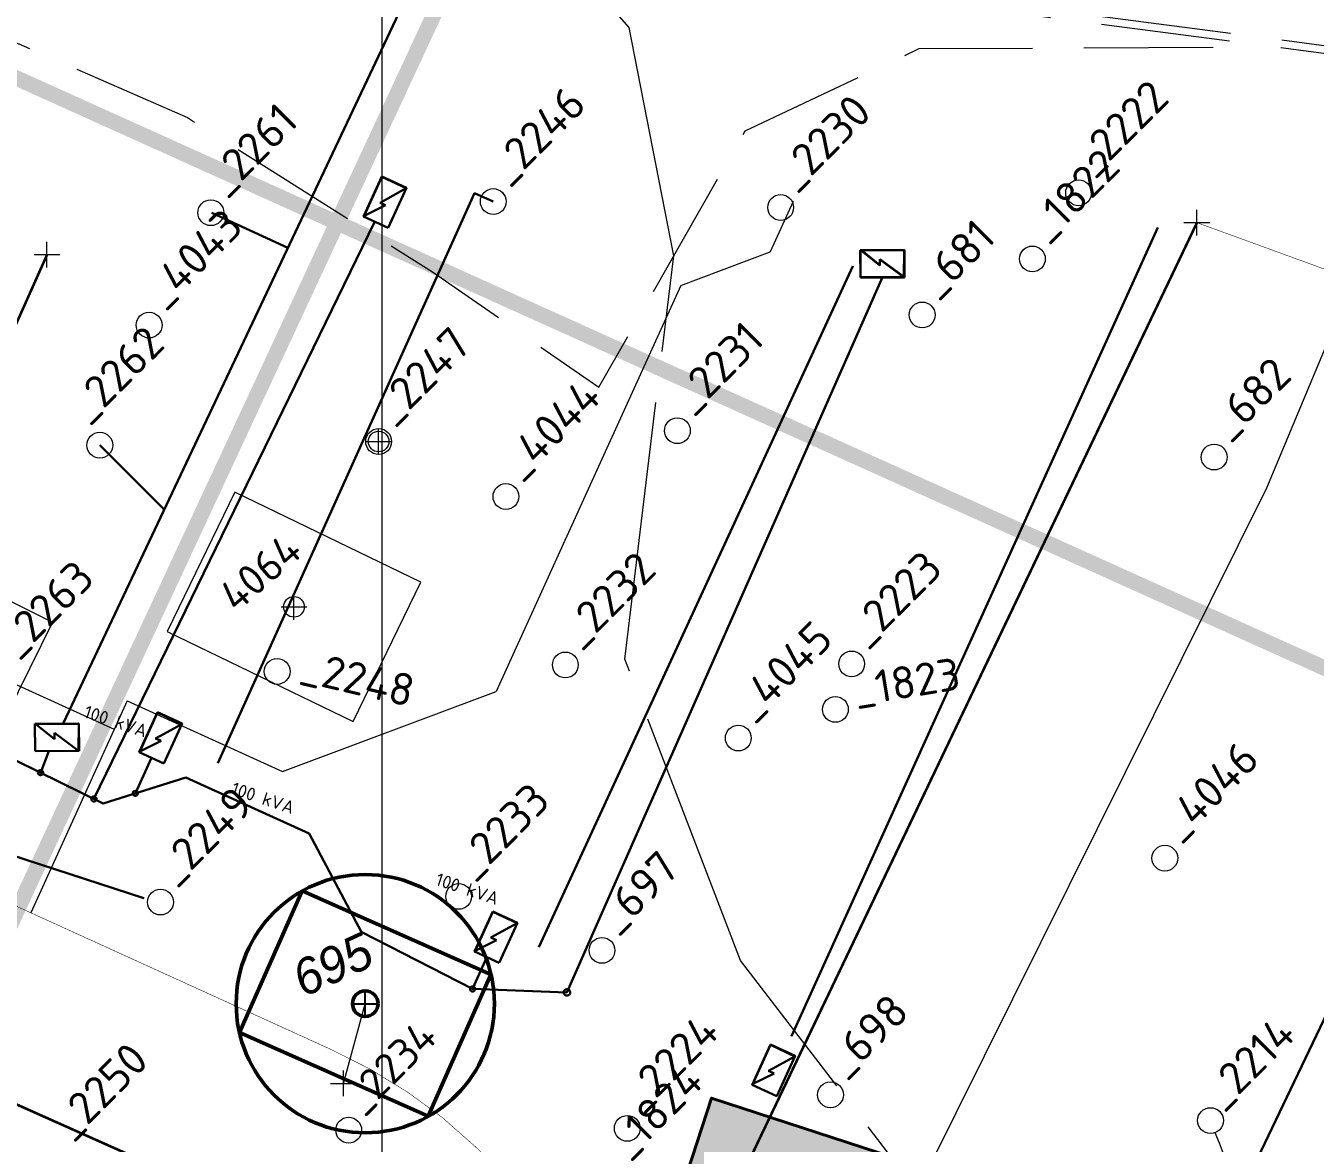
# Model space of a CAD drawing. Header units: millimetres. Extents: x 519 to 9564855, y -810 to 5021775.
# Drawn here: x 9526862.1 to 9527361.5, y 5001444.7 to 5001877.3 of the extents above; entities that cross this region are included whole.
import ezdxf
from ezdxf.enums import TextEntityAlignment as Align

# ---------------------------------------------------------------- set-up
doc = ezdxf.new("R2010")
doc.units = ezdxf.units.MM
doc.header["$LTSCALE"] = 2
doc.header["$MEASUREMENT"] = 0
doc.header["$PDMODE"] = 2
doc.header["$PDSIZE"] = 5
for name, pattern in [('92051501$0$GROUND1', [60, 50, -10]), ('92051501$0$GROUND2', [35, 25, -10]), ('ACAD_ISO04W100', [30, 24, -3, 0, -3])]:
    doc.linetypes.add(name, pattern=pattern)
for name, color, linetype in [('Existing roads', 41, 'Continuous'), ('GRID_PULKOVO', 7, 'Continuous'), ('OLD WELLS(dr.bfr2000)', 24, 'Continuous'), ('ROAD_FIELD', 255, '92051501$0$GROUND2'), ('ТХ_выкидные линии', 24, 'Continuous')]:
    doc.layers.add(name, color=color, linetype=linetype)
for name, color, linetype, lineweight in [('severniy kollektor', 3, 'ACAD_ISO04W100', 30), ('WELLS(drilled after 2000y)', 6, 'Continuous', 40), ('Новый водовод', 5, 'g_122_vpr', 30), ('Скважины на 2023 год', 201, 'Continuous', 20), ('Скважины на 2023 год (доп.)', 201, 'Continuous', 20), ('Скважины на 2024 год-125', 10, 'Continuous', 40), ('Скважины на 2026 доп.', 222, 'Continuous', 50), ('Электро', 1, 'Continuous', 30), ('Электроснаб', 1, 'Continuous', 18), ('Электроснабжене', 1, 'Continuous', 18)]:
    doc.layers.add(name, color=color, linetype=linetype, lineweight=lineweight)
doc.styles.add('92051501$0$STANDARD', font='simplex.shx')
doc.styles.add('Elect', font='isocpeur.ttf')
doc.styles.add('Line_GUGK', font='')
doc.styles.get("Standard").update_dxf_attribs({"font": 'isocpeur.ttf', "width": 0.5})
doc.styles.get('Line_GUGK').set_extended_font_data('Bm431', italic=True)
doc.linetypes.add('g_122_vpr', pattern='A,2,-2,3,-0.6,["Впр",Line_GUGK,S=2,R=0,X=0,Y=-1],-6.4,3,-2,8,-2,8,-2,6', length=45)
doc.linetypes.add('WTR_LINE', pattern='A,0.5,-0.2,["W",92051501$0$STANDARD,S=0.1,R=0,X=-0.1,Y=-0.05],-0.05', length=0.75)

msp = doc.modelspace()

# ---------------------------------------------------------------- hatches: boundary and pattern name
at = {"layer": 'Скважины на 2024 год-125', "linetype": 'ByBlock', "lineweight": 0, "true_color": 0xadddf7}
h = msp.add_hatch(color=141, dxfattribs=at)
h.dxf.hatch_style = 1
h.paths.add_polyline_path([(9527109.18723, 5001405.02898), (9527185.27175, 5001380.30762), (9527203.81277, 5001437.37102), (9527127.72825, 5001462.09238)])

# ---------------------------------------------------------------- linework, layer by layer
at = {"layer": 'Existing roads', "linetype": 'ByBlock', "lineweight": 0, "ltscale": 5, "const_width": 6}
for points in [[(9527687.54651, 5001483.2517), (9525951.42747, 5002265.95226)], [(9526829.79759, 5001472.51339), (9527033.2902, 5001909.609)]]:
    msp.add_lwpolyline(points, dxfattribs=at)
at = {"layer": 'GRID_PULKOVO', "lineweight": 0}
msp.add_line((9527000, 5011000), (9527000, 4992000), dxfattribs=at)
at = {"layer": 'OLD WELLS(dr.bfr2000)', "lineweight": 0}
for centre in [(9527043.2, 5001809.2), (9527269.9, 5001812.6), (9526933.8, 5001804.9), (9527154.5, 5001806.9), (9527252, 5001787), (9527209.3, 5001765.3), (9526909.9, 5001761.4), (9527114.5, 5001720.5), (9526890.8, 5001714.9), (9526998.8, 5001716.3), (9527322.4, 5001710.3), (9527048.1, 5001695), (9527071.1, 5001629.8), (9527182, 5001630.2), (9526959.5, 5001627.3), (9527175.7, 5001612.6), (9527138.1, 5001601.5), (9527303.3, 5001555), (9527029.8, 5001540.2), (9526914.3, 5001538), (9527085.3, 5001519.3), (9527173.8, 5001463.4), (9526987.2, 5001449.7), (9527095.1, 5001450.4), (9527321, 5001453.4)]:
    msp.add_circle(centre, 5, dxfattribs=at)
at = {"layer": 'ROAD_FIELD', "linetype": '92051501$0$GROUND1', "lineweight": 0}
msp.add_lwpolyline([(9527424.237, 5001104.455), (9527249.28872, 5001226.16021), (9527249.28872, 5001371.5888), (9527138.94844, 5001515.4192), (9527094.17272, 5001632.08172), (9527113.09968, 5001788.16059), (9527095.77181, 5001876.59342), (9527074.98305, 5001900.5652), (9526601.54333, 5002449.14721), (9526451.137, 5002697.655), (9526164.32704, 5003193.12773), (9525728.52141, 5003974.00872), (9525431.44703, 5004554.50834), (9525295.237, 5004746.255), (9525023.437, 5005119.555), (9524864.03888, 5005487.19574), (9524794.18876, 5005640.1035), (9524670.037, 5005965.355), (9524572.64609, 5006149.74449)], dxfattribs=at)
at = {"layer": 'ROAD_FIELD', "lineweight": 0, "flags": 128}
for points in [[(9528790.32184, 5001728.35147), (9528600.737, 5001749.955), (9528183.137, 5001809.755), (9527543.137, 5001845.655), (9527394.537, 5001865.655), (9527044.837, 5001911.355), (9526819.737, 5001936.155), (9526769.037, 5001947.355), (9526224.937, 5002094.555), (9525954.037, 5002152.055), (9525610.137, 5001988.455), (9525416.937, 5001825.755)], [(9528789.98523, 5001725.37041), (9528600.35446, 5001746.97918), (9528182.83981, 5001806.76696), (9527542.85248, 5001842.66625), (9527394.14254, 5001862.68104), (9527044.47832, 5001908.37637), (9526819.24776, 5001933.19075), (9526768.32132, 5001944.44077), (9526224.23329, 5002091.63753), (9525954.40813, 5002148.90939), (9525611.77425, 5001985.91171), (9525419.51482, 5001824.00379)], [(9526381.002, 5001806.63), (9526416.04225, 5001871.37385), (9526502.55111, 5001885.43137), (9526554.59705, 5001915.65502), (9526622.8194, 5001918.46652), (9526760.67089, 5001913.54637), (9526924.70756, 5001841.69842), (9527019.65623, 5001781.95402), (9527084.115, 5001737.329), (9527140.734, 5001836.624), (9527208.14697, 5001868.40773), (9527338.26177, 5001869.11057)]]:
    msp.add_lwpolyline(points, dxfattribs=at)
at = {"layer": 'severniy kollektor', "linetype": 'Continuous', "lineweight": 0, "elevation": 0.7029}
msp.add_lwpolyline([(9529919.36205, 5001820.54375), (9529876.486, 5001799.7519), (9529594.8074, 5001892.6807), (9529447.9213, 5001939.7612), (9529214.9543, 5002015.1278), (9529044.1618, 5002068.0952), (9527687.03665, 5002521.75383), (9527342.6533, 5001698.193), (9527189.4969, 5001390.269), (9527167.3095, 5001354.24132)], dxfattribs=at)
at = {"layer": 'WELLS(drilled after 2000y)', "linetype": 'ByBlock', "lineweight": 0, "ltscale": 200, "const_width": 0.2}
for points in [[(9526864.05326, 5001533.87016), (9526901.38758, 5001615.89927), (9526961.53033, 5001588.5262), (9527044.26709, 5001619.50639), (9527115.84464, 5001776.77301), (9527150.49607, 5001789.748), (9527159.14488, 5001808.75071)], [(9526896.41094, 5001604.96484), (9526853.02467, 5001624.71145)], [(9526738.90762, 5001590.82832), (9526971.98935, 5001484.74466), (9526981.02861, 5001480.63725), (9526995.48681, 5001473.33218), (9527010.14037, 5001464.32812), (9527023.40667, 5001454.63771), (9527036.11619, 5001443.4324), (9527043.75101, 5001436.16314), (9527066.79541, 5001414.2221), (9527083.63317, 5001399.16078), (9527097.13302, 5001389.21224), (9527111.30786, 5001380.49162), (9527138.00794, 5001367.58395), (9527290.63973, 5001298.08222), (9527320.11297, 5001284.6601), (9527412.63471, 5001242.55021), (9527434.97942, 5001232.34771), (9527655.80467, 5001131.80833)]]:
    msp.add_lwpolyline(points, dxfattribs=at)
at = {"layer": 'WELLS(drilled after 2000y)', "color": 6, "linetype": 'ByBlock', "lineweight": 0, "ltscale": 50}
msp.add_arc((9527124.02093, 5001365.79743), 215.34694, 345.5016343, 22.6479956, dxfattribs=at)
at = {"layer": 'Новый водовод', "color": 5, "linetype": 'WTR_LINE', "lineweight": 0, "ltscale": 40, "const_width": 1}
for points in [[(9527100.98, 5001351.45), (9527315.9, 5001801.36)], [(9526675.38, 5001544.16), (9526745.95, 5001509.95), (9527100.05, 5001351.85), (9527100.98, 5001351.45), (9527757.26, 5001058.42), (9527767.64128, 5001053.77211), (9527780.86, 5001049)]]:
    msp.add_lwpolyline(points, dxfattribs=at)
at = {"layer": 'Новый водовод', "color": 5, "linetype": 'g_122_vpr', "lineweight": 0, "ltscale": 0.5, "const_width": 1}
msp.add_lwpolyline([(9526745.95, 5001509.95), (9526870.53, 5001788.97)], dxfattribs=at)
at = {"layer": 'Новый водовод', "color": 5, "linetype": 'WTR_LINE', "lineweight": 0, "ltscale": 40}
for p in [(9527315.7, 5001801.06), (9526870.33, 5001788.67)]:
    msp.add_point(p, dxfattribs=at)
at = {"layer": 'Скважины на 2023 год', "color": 0, "linetype": 'ByBlock', "lineweight": 0}
msp.add_lwpolyline([(9526872.4633, 5001646.42864), (9526845.83402, 5001592.66173), (9526774.1448, 5001628.16744), (9526800.77408, 5001681.93435), (9526872.4633, 5001646.42864)], dxfattribs=at)
at = {"layer": 'Скважины на 2023 год (доп.)', "color": 0, "linetype": 'ByBlock', "lineweight": 0}
msp.add_lwpolyline([(9527015.07826, 5001661.8564), (9526943.08394, 5001696.73933), (9526916.92174, 5001642.7436), (9526988.91606, 5001607.86067)], close=True, dxfattribs=at)
for centre in [(9526998.8, 5001716.3), (9526966, 5001652.3)]:
    msp.add_circle(centre, 4, dxfattribs=at)
for p in [(9526998.8, 5001716.3), (9526966, 5001652.3)]:
    msp.add_point(p, dxfattribs=at)
at = {"layer": 'Скважины на 2024 год-125', "color": 0, "lineweight": 15}
msp.add_line((9526985.2, 5001467.8), (9526993.62, 5001498.67), dxfattribs=at)
at = {"layer": 'Скважины на 2024 год-125'}
msp.add_lwpolyline([(9527109.18723, 5001405.02898), (9527185.27175, 5001380.30762), (9527203.81277, 5001437.37102), (9527127.72825, 5001462.09238)], close=True, dxfattribs=at)
at = {"layer": 'Скважины на 2024 год-125', "lineweight": 25}
msp.add_point((9526993.62, 5001498.67), dxfattribs=at)
at = {"layer": 'Скважины на 2026 доп.'}
msp.add_lwpolyline([(9526969.1515, 5001542.34184), (9526944.84626, 5001487.48516), (9527017.9885, 5001455.07816), (9527042.29374, 5001509.93484)], close=True, dxfattribs=at)
for radius in [50, 4.96016]:
    msp.add_circle((9526993.62, 5001498.67), radius, dxfattribs=at)
at = {"layer": 'Скважины на 2026 доп.', "lineweight": 0}
msp.add_point((9526985.2, 5001467.8), dxfattribs=at)
at = {"layer": 'ТХ_выкидные линии', "lineweight": 0, "ltscale": 25}
for p, q in [((9527159.35367, 5001809.20945), (9527150.49607, 5001789.748)), ((9527115.84464, 5001776.77301), (9527150.49607, 5001789.748)), ((9527115.84464, 5001776.77301, 0), (9527044.26709, 5001619.50639, 0)), ((9526853.02467, 5001624.71145), (9526896.41094, 5001604.96484)), ((9526961.53033, 5001588.5262), (9527044.26709, 5001619.50639)), ((9526901.38758, 5001615.89927, 0), (9526864.05326, 5001533.87016, 0)), ((9526901.38758, 5001615.89927, 0), (9526961.53033, 5001588.5262, 0))]:
    msp.add_line(p, q, dxfattribs=at)
at = {"layer": 'ТХ_выкидные линии', "color": 5, "linetype": 'WTR_LINE', "lineweight": 0, "ltscale": 50, "const_width": 0.2}
msp.add_lwpolyline([(9527315.7, 5001801.06), (9527608.64631, 5001694.33889)], dxfattribs=at)
at = {"layer": 'Электро', "ltscale": 0.0025}
for p, q in [((9527128.14458, 5002139.63815, 0), (9526876.62834, 5001607.09575, 0)), ((9526992.93557, 5001803.42332), (9527000.02494, 5001818.92818)), ((9527000.07324, 5001818.7985), (9526993.17218, 5001803.70547)), ((9527000.02494, 5001818.92818), (9527009.64007, 5001814.53181)), ((9527009.51225, 5001814.33136), (9527000.07324, 5001818.7985)), ((9526999.33556, 5001808.77788), (9527009.51225, 5001814.33136)), ((9527009.64007, 5001814.53181), (9527002.5507, 5001799.02695)), ((9527035.90185, 5001812.47621, 0), (9526936.53899, 5001591.80722, 0)), ((9527001.49573, 5001807.79018), (9526999.33556, 5001808.77788)), ((9527043.2, 5001809.19), (9527035.90185, 5001812.47621, 0)), ((9526963.59896, 5001791.24108, 0), (9526934.16686, 5001804.89, 0)), ((9526993.17218, 5001803.70547), (9527001.49573, 5001807.79018)), ((9527288.96791, 5001333.68139, 0), (9527513.72457, 5001803.94103, 0)), ((9527002.5507, 5001799.02695), (9526992.93557, 5001803.42332)), ((9527182.44751, 5001784.20484, 0), (9527060.89703, 5001520.51735, 0)), ((9526915.75383, 5001689.93725, 0), (9526890.8, 5001714.89)), ((9526906.0165, 5001596.01348), (9526913.10586, 5001611.51835)), ((9526913.15417, 5001611.38866), (9526906.25311, 5001596.29563)), ((9526913.10586, 5001611.51835), (9526922.72099, 5001607.12198)), ((9526922.59318, 5001606.92152), (9526913.15417, 5001611.38866)), ((9526912.41648, 5001601.36805), (9526922.59318, 5001606.92152)), ((9526922.72099, 5001607.12198), (9526915.63163, 5001591.61711)), ((9526906.25311, 5001596.29563), (9526914.57666, 5001600.38034)), ((9526914.57666, 5001600.38034), (9526912.41648, 5001601.36805)), ((9526910.82407, 5001593.8153), (9526904.57876, 5001580.10307)), ((9526915.63163, 5001591.61711), (9526906.0165, 5001596.01348)), ((9527035.89678, 5001518.87779), (9527042.98615, 5001534.38266)), ((9527043.03445, 5001534.25298), (9527036.13339, 5001519.15994)), ((9527042.98615, 5001534.38266), (9527052.60127, 5001529.98629)), ((9527052.47346, 5001529.78583), (9527043.03445, 5001534.25298)), ((9527042.29677, 5001524.23236), (9527052.47346, 5001529.78583)), ((9527052.60127, 5001529.98629), (9527045.51191, 5001514.48142)), ((9527044.45694, 5001523.24465), (9527042.29677, 5001524.23236)), ((9527045.51191, 5001514.48142), (9527035.89678, 5001518.87779)), ((9527036.13339, 5001519.15994), (9527044.45694, 5001523.24465)), ((9527040.70435, 5001516.67961), (9527035.3185, 5001504.67783, 0)), ((9527143.42933, 5001467.30966), (9527150.5187, 5001482.81452)), ((9527150.567, 5001482.68484), (9527143.66594, 5001467.59181)), ((9527150.5187, 5001482.81452), (9527160.13383, 5001478.41815)), ((9527160.00601, 5001478.2177), (9527150.567, 5001482.68484)), ((9527149.82932, 5001472.66422), (9527160.00601, 5001478.2177)), ((9527160.13383, 5001478.41815), (9527153.04446, 5001462.91329)), ((9527143.66594, 5001467.59181), (9527151.98949, 5001471.67651)), ((9527151.98949, 5001471.67651), (9527149.82932, 5001472.66422)), ((9527153.04446, 5001462.91329), (9527143.42933, 5001467.30966))]:
    msp.add_line(p, q, dxfattribs=at)
at = {"layer": 'Электро', "ltscale": 80}
for p, q in [((9526997.25032, 5001801.26131), (9526888.51946, 5001577.92391)), ((9527071.73433, 5001503.03292), (9527193.98503, 5001779.92404))]:
    msp.add_line(p, q, dxfattribs=at)
at = {"layer": 'Электро', "ltscale": 25}
for p, q in [((9527158.70934, 5001486.02899), (9527300.64486, 5001799.2113)), ((9526819.59883, 5001568.19848), (9526907.79366, 5001539.54224))]:
    msp.add_line(p, q, dxfattribs=at)
at = {"layer": 'Электро'}
for p, q in [((9527185.34569, 5001790.33784, 0), (9527202.39412, 5001790.44218, 0)), ((9527185.41039, 5001779.76549, 0), (9527185.34569, 5001790.33784, 0)), ((9527185.39611, 5001790.44423), (9527202.44454, 5001790.54856)), ((9527185.46081, 5001779.87187), (9527185.39611, 5001790.44423)), ((9527202.29686, 5001790.34373, 0), (9527185.70127, 5001790.24217, 0)), ((9527185.70127, 5001790.24217, 0), (9527192.91304, 5001784.41493, 0)), ((9527202.34729, 5001790.45011), (9527185.75169, 5001790.34855)), ((9527185.75169, 5001790.34855), (9527192.96347, 5001784.52131)), ((9527202.22317, 5001779.90127, 0), (9527202.29686, 5001790.34373, 0)), ((9527202.2736, 5001780.00765), (9527202.34729, 5001790.45011)), ((9527202.39412, 5001790.44218, 0), (9527202.45882, 5001779.86983, 0)), ((9527202.44454, 5001790.54856), (9527202.50925, 5001779.97621)), ((9527192.91304, 5001784.41493, 0), (9527192.89851, 5001786.79017, 0)), ((9527192.89851, 5001786.79017, 0), (9527202.22317, 5001779.90127, 0)), ((9527192.96347, 5001784.52131), (9527192.94893, 5001786.89655)), ((9527192.94893, 5001786.89655), (9527202.2736, 5001780.00765)), ((9527202.45882, 5001779.86983, 0), (9527185.41039, 5001779.76549, 0)), ((9527202.50925, 5001779.97621), (9527185.46081, 5001779.87187)), ((9526865.69284, 5001607.02882, 0), (9526882.74127, 5001607.13316, 0)), ((9526865.75754, 5001596.45647, 0), (9526865.69284, 5001607.02882, 0)), ((9526882.64401, 5001607.03471, 0), (9526866.04841, 5001606.93314, 0)), ((9526866.04841, 5001606.93314, 0), (9526873.26019, 5001601.10591, 0)), ((9526882.57032, 5001596.59225, 0), (9526882.64401, 5001607.03471, 0)), ((9526882.74127, 5001607.13316, 0), (9526882.80597, 5001596.56081, 0)), ((9526873.26019, 5001601.10591, 0), (9526873.24566, 5001603.48114, 0)), ((9526873.24566, 5001603.48114, 0), (9526882.57032, 5001596.59225, 0)), ((9526882.80597, 5001596.56081, 0), (9526865.75754, 5001596.45647, 0)), ((9526867.79595, 5001587.94016, 0), (9526871.04313, 5001596.48882, 0))]:
    msp.add_line(p, q, dxfattribs=at)
at = {"layer": 'Электро', "ltscale": 0.5}
for p, q in [((9526682.8891, 5001679.07338, 0), (9526892.12541, 5001576.1874, 0)), ((9526892.12541, 5001576.1874, 0), (9526924.09721, 5001586.24019, 0)), ((9526924.09721, 5001586.24019, 0), (9526971.85124, 5001564.49036, 0)), ((9526971.85124, 5001564.49036, 0), (9526992.15479, 5001526.36653, 0)), ((9526992.06881, 5001526.52797, 0), (9527035.18468, 5001504.37963, 0)), ((9527035.18468, 5001504.37963, 0), (9527071.73433, 5001503.03292))]:
    msp.add_line(p, q, dxfattribs=at)
at = {"layer": 'Электро', "ltscale": 25}
for centre, radius, start, end in [((9526867.8628, 5001588.11776, 0), 1, 342, 162), ((9526867.8628, 5001588.11776, 0), 1, 162, 342), ((9526888.51891, 5001577.92409), 1, 342, 162), ((9526904.57821, 5001580.10325), 1, 162, 342), ((9526904.57821, 5001580.10325), 1, 342, 162), ((9526888.51891, 5001577.92409), 1, 162, 342), ((9527035.18413, 5001504.37982, 0), 1, 162, 342), ((9527035.18413, 5001504.37982, 0), 1, 342, 162), ((9527071.73433, 5001503.03292), 1.25, 342, 162), ((9527071.73433, 5001503.03292), 1.25, 162, 342)]:
    msp.add_arc(centre, radius, start, end, dxfattribs=at)
at = {"layer": 'Электроснаб', "color": 1, "linetype": 'ByBlock', "lineweight": 0, "ltscale": 0.0025}
for p, q in [((9527128.14458, 5002139.63815, 0), (9526876.62834, 5001607.09575, 0)), ((9526992.93557, 5001803.42332), (9527000.02494, 5001818.92818)), ((9527000.07324, 5001818.7985), (9526993.17218, 5001803.70547)), ((9527000.02494, 5001818.92818), (9527009.64007, 5001814.53181)), ((9527009.51225, 5001814.33136), (9527000.07324, 5001818.7985)), ((9526999.33556, 5001808.77788), (9527009.51225, 5001814.33136)), ((9527009.64007, 5001814.53181), (9527002.5507, 5001799.02695)), ((9527035.90185, 5001812.47621, 0), (9526936.53899, 5001591.80722, 0)), ((9527001.49573, 5001807.79018), (9526999.33556, 5001808.77788)), ((9527043.2, 5001809.19), (9527035.90185, 5001812.47621, 0)), ((9526963.59896, 5001791.24108, 0), (9526934.16686, 5001804.89, 0)), ((9526993.17218, 5001803.70547), (9527001.49573, 5001807.79018)), ((9527288.96791, 5001333.68139, 0), (9527513.72457, 5001803.94103, 0)), ((9527002.5507, 5001799.02695), (9526992.93557, 5001803.42332)), ((9527182.44751, 5001784.20484, 0), (9527060.89703, 5001520.51735, 0)), ((9526915.75383, 5001689.93725, 0), (9526890.8, 5001714.89)), ((9526906.0165, 5001596.01348), (9526913.10586, 5001611.51835)), ((9526913.15417, 5001611.38866), (9526906.25311, 5001596.29563)), ((9526913.10586, 5001611.51835), (9526922.72099, 5001607.12198)), ((9526922.59318, 5001606.92152), (9526913.15417, 5001611.38866)), ((9526912.41648, 5001601.36805), (9526922.59318, 5001606.92152)), ((9526922.72099, 5001607.12198), (9526915.63163, 5001591.61711)), ((9526906.25311, 5001596.29563), (9526914.57666, 5001600.38034)), ((9526914.57666, 5001600.38034), (9526912.41648, 5001601.36805)), ((9526910.82407, 5001593.8153), (9526904.57876, 5001580.10307)), ((9526915.63163, 5001591.61711), (9526906.0165, 5001596.01348)), ((9527035.89678, 5001518.87779), (9527042.98615, 5001534.38266)), ((9527043.03445, 5001534.25298), (9527036.13339, 5001519.15994)), ((9527042.98615, 5001534.38266), (9527052.60127, 5001529.98629)), ((9527052.47346, 5001529.78583), (9527043.03445, 5001534.25298)), ((9527042.29677, 5001524.23236), (9527052.47346, 5001529.78583)), ((9527052.60127, 5001529.98629), (9527045.51191, 5001514.48142)), ((9527044.45694, 5001523.24465), (9527042.29677, 5001524.23236)), ((9527045.51191, 5001514.48142), (9527035.89678, 5001518.87779)), ((9527036.13339, 5001519.15994), (9527044.45694, 5001523.24465)), ((9527040.70435, 5001516.67961), (9527035.3185, 5001504.67783, 0)), ((9527143.42933, 5001467.30966), (9527150.5187, 5001482.81452)), ((9527150.567, 5001482.68484), (9527143.66594, 5001467.59181)), ((9527150.5187, 5001482.81452), (9527160.13383, 5001478.41815)), ((9527160.00601, 5001478.2177), (9527150.567, 5001482.68484)), ((9527149.82932, 5001472.66422), (9527160.00601, 5001478.2177)), ((9527160.13383, 5001478.41815), (9527153.04446, 5001462.91329)), ((9527143.66594, 5001467.59181), (9527151.98949, 5001471.67651)), ((9527151.98949, 5001471.67651), (9527149.82932, 5001472.66422)), ((9527153.04446, 5001462.91329), (9527143.42933, 5001467.30966))]:
    msp.add_line(p, q, dxfattribs=at)
at = {"layer": 'Электроснаб', "color": 1, "linetype": 'ByBlock', "lineweight": 0, "ltscale": 80}
for p, q in [((9526997.25032, 5001801.26131), (9526888.51946, 5001577.92391)), ((9527071.73433, 5001503.03292), (9527193.98503, 5001779.92404))]:
    msp.add_line(p, q, dxfattribs=at)
at = {"layer": 'Электроснаб', "color": 1, "linetype": 'ByBlock', "lineweight": 0, "ltscale": 25}
for p, q in [((9527158.70934, 5001486.02899), (9527300.64486, 5001799.2113)), ((9526819.59883, 5001568.19848), (9526907.79366, 5001539.54224))]:
    msp.add_line(p, q, dxfattribs=at)
at = {"layer": 'Электроснаб', "color": 1, "linetype": 'ByBlock', "lineweight": 0}
for p, q in [((9527185.34569, 5001790.33784, 0), (9527202.39412, 5001790.44218, 0)), ((9527185.41039, 5001779.76549, 0), (9527185.34569, 5001790.33784, 0)), ((9527185.39611, 5001790.44423), (9527202.44454, 5001790.54856)), ((9527185.46081, 5001779.87187), (9527185.39611, 5001790.44423)), ((9527202.29686, 5001790.34373, 0), (9527185.70127, 5001790.24217, 0)), ((9527185.70127, 5001790.24217, 0), (9527192.91304, 5001784.41493, 0)), ((9527202.34729, 5001790.45011), (9527185.75169, 5001790.34855)), ((9527185.75169, 5001790.34855), (9527192.96347, 5001784.52131)), ((9527202.22317, 5001779.90127, 0), (9527202.29686, 5001790.34373, 0)), ((9527202.2736, 5001780.00765), (9527202.34729, 5001790.45011)), ((9527202.39412, 5001790.44218, 0), (9527202.45882, 5001779.86983, 0)), ((9527202.44454, 5001790.54856), (9527202.50925, 5001779.97621)), ((9527192.91304, 5001784.41493, 0), (9527192.89851, 5001786.79017, 0)), ((9527192.89851, 5001786.79017, 0), (9527202.22317, 5001779.90127, 0)), ((9527192.96347, 5001784.52131), (9527192.94893, 5001786.89655)), ((9527192.94893, 5001786.89655), (9527202.2736, 5001780.00765)), ((9527202.45882, 5001779.86983, 0), (9527185.41039, 5001779.76549, 0)), ((9527202.50925, 5001779.97621), (9527185.46081, 5001779.87187)), ((9526865.69284, 5001607.02882, 0), (9526882.74127, 5001607.13316, 0)), ((9526865.75754, 5001596.45647, 0), (9526865.69284, 5001607.02882, 0)), ((9526882.64401, 5001607.03471, 0), (9526866.04841, 5001606.93314, 0)), ((9526866.04841, 5001606.93314, 0), (9526873.26019, 5001601.10591, 0)), ((9526882.57032, 5001596.59225, 0), (9526882.64401, 5001607.03471, 0)), ((9526882.74127, 5001607.13316, 0), (9526882.80597, 5001596.56081, 0)), ((9526873.26019, 5001601.10591, 0), (9526873.24566, 5001603.48114, 0)), ((9526873.24566, 5001603.48114, 0), (9526882.57032, 5001596.59225, 0)), ((9526882.80597, 5001596.56081, 0), (9526865.75754, 5001596.45647, 0)), ((9526867.79595, 5001587.94016, 0), (9526871.04313, 5001596.48882, 0))]:
    msp.add_line(p, q, dxfattribs=at)
at = {"layer": 'Электроснаб', "color": 1, "linetype": 'ByBlock', "lineweight": 0, "ltscale": 0.5}
for p, q in [((9526682.8891, 5001679.07338, 0), (9526892.12541, 5001576.1874, 0)), ((9526892.12541, 5001576.1874, 0), (9526924.09721, 5001586.24019, 0)), ((9526924.09721, 5001586.24019, 0), (9526971.85124, 5001564.49036, 0)), ((9526971.85124, 5001564.49036, 0), (9526992.15479, 5001526.36653, 0)), ((9526992.06881, 5001526.52797, 0), (9527035.18468, 5001504.37963, 0)), ((9527035.18468, 5001504.37963, 0), (9527071.73433, 5001503.03292))]:
    msp.add_line(p, q, dxfattribs=at)
at = {"layer": 'Электроснаб', "color": 1, "linetype": 'ByBlock', "lineweight": 0, "ltscale": 25}
for centre, radius, start, end in [((9526867.8628, 5001588.11776, 0), 1, 342, 162), ((9526867.8628, 5001588.11776, 0), 1, 162, 342), ((9526888.51891, 5001577.92409), 1, 342, 162), ((9526904.57821, 5001580.10325), 1, 162, 342), ((9526904.57821, 5001580.10325), 1, 342, 162), ((9526888.51891, 5001577.92409), 1, 162, 342), ((9527035.18413, 5001504.37982, 0), 1, 162, 342), ((9527035.18413, 5001504.37982, 0), 1, 342, 162), ((9527071.73433, 5001503.03292), 1.25, 342, 162), ((9527071.73433, 5001503.03292), 1.25, 162, 342)]:
    msp.add_arc(centre, radius, start, end, dxfattribs=at)
at = {"layer": 'Электроснабжене', "color": 1, "linetype": 'ByBlock', "lineweight": 0, "ltscale": 0.0025}
for p, q in [((9527128.14458, 5002139.63815, 0), (9526876.62834, 5001607.09575, 0)), ((9526992.93557, 5001803.42332), (9527000.02494, 5001818.92818)), ((9527000.07324, 5001818.7985), (9526993.17218, 5001803.70547)), ((9527000.02494, 5001818.92818), (9527009.64007, 5001814.53181)), ((9527009.51225, 5001814.33136), (9527000.07324, 5001818.7985)), ((9526999.33556, 5001808.77788), (9527009.51225, 5001814.33136)), ((9527009.64007, 5001814.53181), (9527002.5507, 5001799.02695)), ((9527035.90185, 5001812.47621, 0), (9526936.53899, 5001591.80722, 0)), ((9527001.49573, 5001807.79018), (9526999.33556, 5001808.77788)), ((9527043.2, 5001809.19), (9527035.90185, 5001812.47621, 0)), ((9526963.59896, 5001791.24108, 0), (9526934.16686, 5001804.89, 0)), ((9526993.17218, 5001803.70547), (9527001.49573, 5001807.79018)), ((9527288.96791, 5001333.68139, 0), (9527513.72457, 5001803.94103, 0)), ((9527002.5507, 5001799.02695), (9526992.93557, 5001803.42332)), ((9527182.44751, 5001784.20484, 0), (9527060.89703, 5001520.51735, 0)), ((9526915.75383, 5001689.93725, 0), (9526890.8, 5001714.89)), ((9526906.0165, 5001596.01348), (9526913.10586, 5001611.51835)), ((9526913.15417, 5001611.38866), (9526906.25311, 5001596.29563)), ((9526913.10586, 5001611.51835), (9526922.72099, 5001607.12198)), ((9526922.59318, 5001606.92152), (9526913.15417, 5001611.38866)), ((9526912.41648, 5001601.36805), (9526922.59318, 5001606.92152)), ((9526922.72099, 5001607.12198), (9526915.63163, 5001591.61711)), ((9526906.25311, 5001596.29563), (9526914.57666, 5001600.38034)), ((9526914.57666, 5001600.38034), (9526912.41648, 5001601.36805)), ((9526910.82407, 5001593.8153), (9526904.57876, 5001580.10307)), ((9526915.63163, 5001591.61711), (9526906.0165, 5001596.01348)), ((9527035.89678, 5001518.87779), (9527042.98615, 5001534.38266)), ((9527043.03445, 5001534.25298), (9527036.13339, 5001519.15994)), ((9527042.98615, 5001534.38266), (9527052.60127, 5001529.98629)), ((9527052.47346, 5001529.78583), (9527043.03445, 5001534.25298)), ((9527042.29677, 5001524.23236), (9527052.47346, 5001529.78583)), ((9527052.60127, 5001529.98629), (9527045.51191, 5001514.48142)), ((9527044.45694, 5001523.24465), (9527042.29677, 5001524.23236)), ((9527045.51191, 5001514.48142), (9527035.89678, 5001518.87779)), ((9527036.13339, 5001519.15994), (9527044.45694, 5001523.24465)), ((9527040.70435, 5001516.67961), (9527035.3185, 5001504.67783, 0)), ((9527143.42933, 5001467.30966), (9527150.5187, 5001482.81452)), ((9527150.567, 5001482.68484), (9527143.66594, 5001467.59181)), ((9527150.5187, 5001482.81452), (9527160.13383, 5001478.41815)), ((9527160.00601, 5001478.2177), (9527150.567, 5001482.68484)), ((9527149.82932, 5001472.66422), (9527160.00601, 5001478.2177)), ((9527160.13383, 5001478.41815), (9527153.04446, 5001462.91329)), ((9527143.66594, 5001467.59181), (9527151.98949, 5001471.67651)), ((9527151.98949, 5001471.67651), (9527149.82932, 5001472.66422)), ((9527153.04446, 5001462.91329), (9527143.42933, 5001467.30966))]:
    msp.add_line(p, q, dxfattribs=at)
at = {"layer": 'Электроснабжене', "color": 1, "linetype": 'ByBlock', "lineweight": 0, "ltscale": 80}
for p, q in [((9526997.25032, 5001801.26131), (9526888.51946, 5001577.92391)), ((9527071.73433, 5001503.03292), (9527193.98503, 5001779.92404))]:
    msp.add_line(p, q, dxfattribs=at)
at = {"layer": 'Электроснабжене', "color": 1, "linetype": 'ByBlock', "lineweight": 0, "ltscale": 25}
for p, q in [((9527158.70934, 5001486.02899), (9527300.64486, 5001799.2113)), ((9526819.59883, 5001568.19848), (9526907.79366, 5001539.54224))]:
    msp.add_line(p, q, dxfattribs=at)
at = {"layer": 'Электроснабжене', "color": 1, "linetype": 'ByBlock', "lineweight": 0}
for p, q in [((9527185.34569, 5001790.33784, 0), (9527202.39412, 5001790.44218, 0)), ((9527185.41039, 5001779.76549, 0), (9527185.34569, 5001790.33784, 0)), ((9527185.39611, 5001790.44423), (9527202.44454, 5001790.54856)), ((9527185.46081, 5001779.87187), (9527185.39611, 5001790.44423)), ((9527202.29686, 5001790.34373, 0), (9527185.70127, 5001790.24217, 0)), ((9527185.70127, 5001790.24217, 0), (9527192.91304, 5001784.41493, 0)), ((9527202.34729, 5001790.45011), (9527185.75169, 5001790.34855)), ((9527185.75169, 5001790.34855), (9527192.96347, 5001784.52131)), ((9527202.22317, 5001779.90127, 0), (9527202.29686, 5001790.34373, 0)), ((9527202.2736, 5001780.00765), (9527202.34729, 5001790.45011)), ((9527202.39412, 5001790.44218, 0), (9527202.45882, 5001779.86983, 0)), ((9527202.44454, 5001790.54856), (9527202.50925, 5001779.97621)), ((9527192.91304, 5001784.41493, 0), (9527192.89851, 5001786.79017, 0)), ((9527192.89851, 5001786.79017, 0), (9527202.22317, 5001779.90127, 0)), ((9527192.96347, 5001784.52131), (9527192.94893, 5001786.89655)), ((9527192.94893, 5001786.89655), (9527202.2736, 5001780.00765)), ((9527202.45882, 5001779.86983, 0), (9527185.41039, 5001779.76549, 0)), ((9527202.50925, 5001779.97621), (9527185.46081, 5001779.87187)), ((9526865.69284, 5001607.02882, 0), (9526882.74127, 5001607.13316, 0)), ((9526865.75754, 5001596.45647, 0), (9526865.69284, 5001607.02882, 0)), ((9526882.64401, 5001607.03471, 0), (9526866.04841, 5001606.93314, 0)), ((9526866.04841, 5001606.93314, 0), (9526873.26019, 5001601.10591, 0)), ((9526882.57032, 5001596.59225, 0), (9526882.64401, 5001607.03471, 0)), ((9526882.74127, 5001607.13316, 0), (9526882.80597, 5001596.56081, 0)), ((9526873.26019, 5001601.10591, 0), (9526873.24566, 5001603.48114, 0)), ((9526873.24566, 5001603.48114, 0), (9526882.57032, 5001596.59225, 0)), ((9526882.80597, 5001596.56081, 0), (9526865.75754, 5001596.45647, 0)), ((9526867.79595, 5001587.94016, 0), (9526871.04313, 5001596.48882, 0))]:
    msp.add_line(p, q, dxfattribs=at)
at = {"layer": 'Электроснабжене', "color": 1, "linetype": 'ByBlock', "lineweight": 0, "ltscale": 0.5}
for p, q in [((9526682.8891, 5001679.07338, 0), (9526892.12541, 5001576.1874, 0)), ((9526892.12541, 5001576.1874, 0), (9526924.09721, 5001586.24019, 0)), ((9526924.09721, 5001586.24019, 0), (9526971.85124, 5001564.49036, 0)), ((9526971.85124, 5001564.49036, 0), (9526992.15479, 5001526.36653, 0)), ((9526992.06881, 5001526.52797, 0), (9527035.18468, 5001504.37963, 0)), ((9527035.18468, 5001504.37963, 0), (9527071.73433, 5001503.03292))]:
    msp.add_line(p, q, dxfattribs=at)
at = {"layer": 'Электроснабжене', "color": 1, "linetype": 'ByBlock', "lineweight": 0, "ltscale": 25}
for centre, radius, start, end in [((9526867.8628, 5001588.11776, 0), 1, 342, 162), ((9526867.8628, 5001588.11776, 0), 1, 162, 342), ((9526888.51891, 5001577.92409), 1, 342, 162), ((9526904.57821, 5001580.10325), 1, 162, 342), ((9526904.57821, 5001580.10325), 1, 342, 162), ((9526888.51891, 5001577.92409), 1, 162, 342), ((9527035.18413, 5001504.37982, 0), 1, 162, 342), ((9527035.18413, 5001504.37982, 0), 1, 342, 162), ((9527071.73433, 5001503.03292), 1.25, 342, 162), ((9527071.73433, 5001503.03292), 1.25, 162, 342)]:
    msp.add_arc(centre, radius, start, end, dxfattribs=at)

# ---------------------------------------------------------------- texts
at = {"layer": 'OLD WELLS(dr.bfr2000)', "lineweight": 0, "style": 'Elect'}
for s, height, rotation, p in [(' _2222', 12.5, 44.9999999, (9527269.9, 5001812.6)), (' _2246', 12.5, 44.9999999, (9527043.2, 5001809.2)), (' _2230', 12.5, 44.9999999, (9527154.5, 5001806.9)), (' _2261', 12.5, 44.9999999, (9526933.8, 5001804.9)), (' _1822', 12.5, 44.9999999, (9527252, 5001787)), (' _4043', 12.5, 44.9999999, (9526909.9, 5001761.4)), (' _681', 12.5, 44.9999999, (9527209.3, 5001765.3)), (' _2262', 12.5, 44.9999999, (9526880.54972, 5001717.00718)), (' _2247', 12.5, 44.9999999, (9526998.8, 5001716.3)), (' _2231', 12.5, 44.9999999, (9527114.5, 5001720.5)), (' _682', 12.5, 44.9999999, (9527322.4, 5001710.3)), (' _4044', 12.5, 44.9999999, (9527048.1, 5001695)), (' _2263', 12.5, 44.9999999, (9526853.19363, 5001626.14831)), (' _2232', 12.5, 44.9999999, (9527071.1, 5001629.8)), (' _2223', 12.5, 44.9999999, (9527182, 5001630.2)), (' _4045', 12.5, 44.9999999, (9527138.1, 5001601.5)), (' _2248', 12.5, 346.8030722, (9526959.84516, 5001625.33949)), (' _1823', 12.5, 9.355422, (9527175.9264, 5001612.4481)), (' _4046', 12.5, 44.9999999, (9527303.3, 5001555)), (' _2249', 12.5, 44.9999999, (9526914.3, 5001538)), (' _2233', 12.5, 44.9999999, (9527029.8, 5001540.2)), (' _697', 12.5, 44.9999999, (9527085.3, 5001519.3)), (' _698', 12.5, 44.9999999, (9527173.8, 5001463.4)), (' _2234', 12, 44.9999999, (9526987.2, 5001449.7)), (' _2224', 12.5, 44.9999999, (9527095.1, 5001450.4)), (' _2214', 12.5, 44.9999999, (9527319.93371, 5001451.12849)), (' _2250', 12.5, 44.9999999, (9526874.3, 5001439.6)), (' _1824', 12.5, 44.9999999, (9527090, 5001432.1))]:
    msp.add_text(s, height=height, rotation=rotation, dxfattribs=at).set_placement(p)
at = {"layer": 'Скважины на 2023 год (доп.)', "color": 0, "linetype": 'ByBlock', "lineweight": 0, "style": 'Elect'}
msp.add_text('4064', height=12, rotation=41, dxfattribs=at).set_placement((9526943.66127, 5001649.69536))
at = {"layer": 'Скважины на 2024 год-125', "color": 222, "linetype": 'ByBlock', "lineweight": 30, "style": 'Line_GUGK'}
msp.add_text('695', height=14, rotation=24.5360476, dxfattribs=at).set_placement((9526971.37032, 5001497.14389), align=Align.BOTTOM_LEFT)
at = {"layer": 'Электро'}
for p in [(9526884.28131, 5001609.55825, -0.00006), (9526941.29952, 5001579.88034, -0.00006), (9527020.44165, 5001544.69576, -0.00006)]:
    msp.add_text('100 kVA', height=5, rotation=341.691556, dxfattribs=at).set_placement(p)
at = {"layer": 'Электроснаб', "color": 1, "linetype": 'ByBlock', "lineweight": 0}
for p in [(9526884.28131, 5001609.55825, -0.00006), (9526941.29952, 5001579.88034, -0.00006), (9527020.44165, 5001544.69576, -0.00006)]:
    msp.add_text('100 kVA', height=5, rotation=341.691556, dxfattribs=at).set_placement(p)
at = {"layer": 'Электроснабжене', "color": 1, "linetype": 'ByBlock', "lineweight": 0}
for p in [(9526884.28131, 5001609.55825, -0.00006), (9526941.29952, 5001579.88034, -0.00006), (9527020.44165, 5001544.69576, -0.00006)]:
    msp.add_text('100 kVA', height=5, rotation=341.691556, dxfattribs=at).set_placement(p)

doc.saveas('drawing.dxf')
